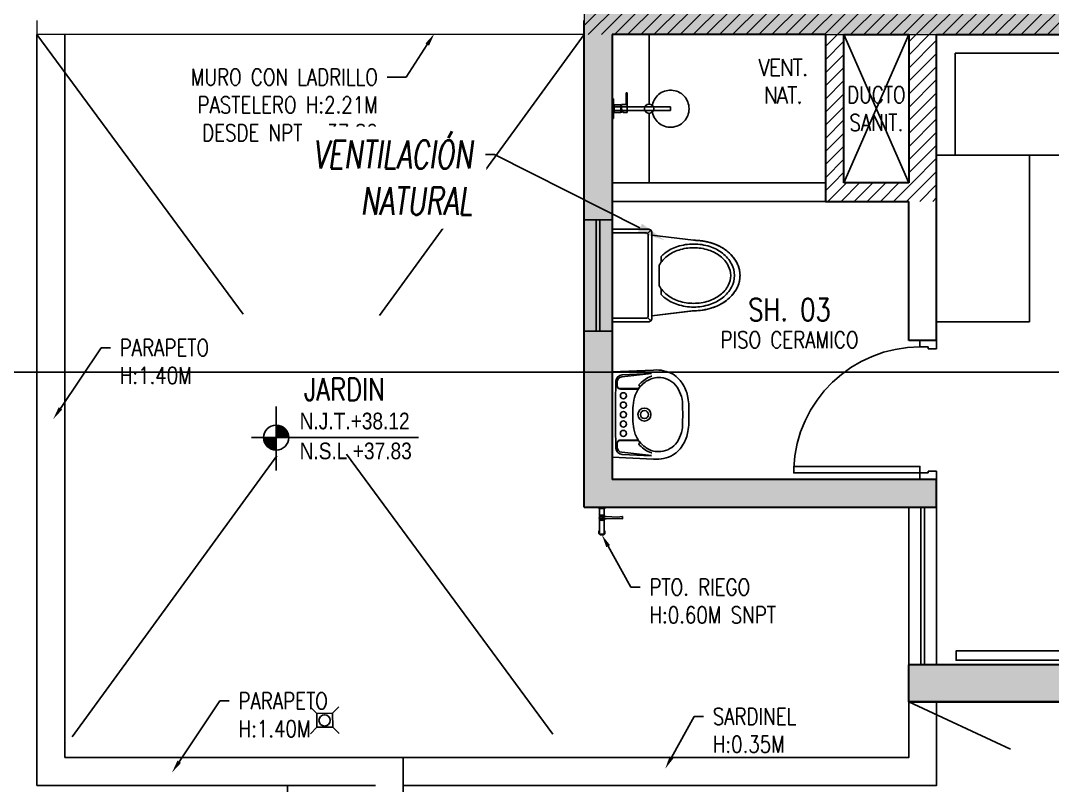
# Model space of a CAD drawing. Header units: millimetres. Extents: x 98 to 155, y -181 to 127.
# Drawn here: x 101.55 to 107.12, y -125.72 to -121.6 of the extents above; entities that cross this region are included whole.
import ezdxf
from ezdxf import colors
from ezdxf.entities.mleader import LeaderData, LeaderLine
from ezdxf.enums import TextEntityAlignment as Align
from ezdxf.math import Vec2, Vec3

# ---------------------------------------------------------------- set-up
doc = ezdxf.new("R2010")
doc.units = ezdxf.units.MM
doc.header["$LTSCALE"] = 15
for name, pattern in [('CENTER', [2, 1.25, -0.25, 0.25, -0.25]), ('HIDDEN2', [0.1875, 0.125, -0.0625]), ('X-REF_DP_Arquitectura$0$HIDDEN', [0.375, 0.25, -0.125])]:
    doc.linetypes.add(name, pattern=pattern)
doc.layers.get('0').update_dxf_attribs({"color": 250})
for name, color, linetype in [('A-CORTE', 250, 'CENTER'), ('A-EST VIGAS', 250, 'HIDDEN2'), ('A-LINEAS', 250, 'Continuous'), ('A-MOBILIARIO', 250, 'Continuous'), ('A-MURO BAJO', 250, 'Continuous'), ('A-NIVELES-NPT', 252, 'Continuous'), ('A-NUMERACIONDEP', 251, 'Continuous'), ('A-PROYECCIONES INT.', 250, 'HIDDEN2'), ('A-SANITARIOS', 250, 'Continuous'), ('A-TEXTO-ACABADO PISO', 250, 'Continuous'), ('A-VIDRIOS', 250, 'Continuous'), ('A_30_DispositivosSanit', 250, 'Continuous'), ('A_30_Sanitarios', 250, 'Continuous'), ('A_50_TextoAmbiente', 252, 'Continuous'), ('A_50_TextoIndicaciones', 250, 'Continuous'), ('A_50_Vigas', 250, 'X-REF_DP_Arquitectura$0$HIDDEN'), ('A_60_HatchEstructuras', 250, 'Continuous'), ('L6 Linea fina', 141, 'Continuous'), ('MURO CF 60', 250, 'Continuous')]:
    doc.layers.add(name, color=color, linetype=linetype)
for name, color, linetype, lineweight in [('A-MURO ALTO', 250, 'Continuous', 20), ('A-MUROS', 252, 'Continuous', 30), ('A_20_Estructuras', 250, 'Continuous', 18)]:
    doc.layers.add(name, color=color, linetype=linetype, lineweight=lineweight)
doc.styles.add('JNV ING', font='romans.shx', dxfattribs={"width": 0.7, "oblique": 8, "height": 0.15})
doc.styles.add('R80', font='ARIALN.TTF', dxfattribs={"height": 2.03})
doc.styles.add('ROMANS', font='romans.shx', dxfattribs={"width": 0.8})
doc.styles.add('TXT_COTAS', font='romans.shx', dxfattribs={"width": 0.8})
pattern_1 = [(45, (128.67208, -47.197194), (-0.03535534, 0.03535534), [])]

# ---------------------------------------------------------------- blocks, each defined once
blk = doc.blocks.new('EF-AZ')
at = {"layer": 'A_60_HatchEstructuras'}
h = blk.add_hatch(color=256, dxfattribs=at)
h.dxf.hatch_style = 1
h.paths.add_polyline_path([(3.35, 1.05), (1.75, 1.05), (1.75, 0.85), (3.35, 0.85)])
h.paths.add_polyline_path([(7.35, -2.55), (0.15, -2.55), (0.15, -0.15), (1.9, -0.15), (1.9, 0), (0, 0), (0, -5.25), (1.9, -5.25), (1.9, -5.1), (0.15, -5.1), (0.15, -2.7), (7.35, -2.7)])
h.paths.add_polyline_path([(3.35, -6.1), (1.75, -6.1), (1.75, -6.3), (3.35, -6.3)])
h.paths.add_polyline_path([(7.55, 1.0001), (7.4, 1.0001), (7.4, -1), (5.75, -1), (5.75, -1.6491), (5.9001, -1.6491), (5.9001, -1.15), (7.4, -1.15), (7.4, -4.1), (5.9001, -4.1), (5.9001, -3.6009), (5.75, -3.6009), (5.75, -4.25), (7.4, -4.25), (7.4, -6.2501), (7.55, -6.2501)])
h.paths.add_polyline_path([(16.35, -1.15), (13.85, -1.15), (13.85, 1.0001), (13.65, 1.0001), (13.65, -1.8), (13.85, -1.8), (13.85, -1.3), (16.25, -1.3), (16.25, -2.55), (7.6, -2.55), (7.6, -2.7), (16.25, -2.7), (16.25, -3.95), (13.85, -3.95), (13.85, -3.45), (13.65, -3.45), (13.65, -6.2501), (13.85, -6.2501), (13.85, -4.1), (16.35, -4.1)])
at = {"layer": 'A_20_Estructuras'}
for points in [[(7.35, -2.55), (0.15, -2.55), (0.15, -0.15), (1.9, -0.15), (1.9, 0), (0, 0), (0, -5.25), (1.9, -5.25), (1.9, -5.1), (0.15, -5.1), (0.15, -2.7), (7.35, -2.7)], [(3.35, -6.1), (1.75, -6.1), (1.75, -6.3), (3.35, -6.3)]]:
    blk.add_lwpolyline(points, close=True, dxfattribs=at)
at = {"layer": 'A_50_Vigas', "elevation": 0}
blk.add_lwpolyline([(1.75, -2.7), (1.75, -3.5), (1.4, -3.5), (1.4, -2.7)], dxfattribs=at)
at = {"layer": 'A_50_Vigas'}
blk.add_lwpolyline([(1.75, -6.1), (1.75, -5.25)], dxfattribs=at)
blk = doc.blocks.new('_Dot')
at = {"color": 0, "linetype": 'ByBlock', "lineweight": -2}
blk.add_line((-0.5, 0), (-1, 0), dxfattribs=at)
at = {"color": 0, "linetype": 'ByBlock', "const_width": 0.5}
blk.add_lwpolyline([(-0.25, 0, 1), (0.25, 0, 1)], format="xyb", close=True, dxfattribs=at)
blk = doc.blocks.new('Grifo_Jardin_Planta')
for points in [[(-0.016, 0.1319), (-0.016, 0.1386, -0.414214), (-0.006, 0.1486), (0.006, 0.1486, -0.414214), (0.016, 0.1386), (0.016, 0.1352)], [(-0.016, 0.1352), (-0.016, 0.1319, 0.221072), (-0.0125, 0.1242, 0.221072)], [(-0.0125, 0.1242), (-0.0125, 0.1386, -0.414214), (-0.006, 0.145), (0.006, 0.145, -0.414214), (0.0125, 0.1386), (0.0125, 0.1242)], [(0.0125, 0.1239, 0.197148), (0.016, 0.1319), (0.016, 0.1352)], [(0.013, 0.0504), (0.0144, 0.0504, -0.041781), (0.0146, 0.0504), (0.0237, 0.0504), (0.0837, 0.0528), (0.1102, 0.0504, 0.414214), (0.1121, 0.0524), (0.1121, 0.0602, 0.414214), (0.1102, 0.0621), (0.0837, 0.0598), (0.0237, 0.0621), (0.0146, 0.0621, -0.056016), (0.0143, 0.0622), (0.0129, 0.0622)]]:
    blk.add_lwpolyline(points, format="xyb")
for points in [[(-0.0125, 0.1242), (-0.0125, 0.063)], [(0.0125, 0.063), (0.0125, 0.1239)], [(-0.0125, 0.0493), (-0.0125, 0.0067)], [(0.0125, 0.0067), (0.0125, 0.0493)]]:
    blk.add_lwpolyline(points)
blk.add_lwpolyline([(-0.016, 0.0067), (0.016, 0.0067), (0.016, 0), (-0.016, 0)], close=True)
for radius in [0.0143, 0.00672, 0.00563]:
    blk.add_circle((0, 0.0562), radius)
blk = doc.blocks.new('TEXTO DUCTOS PT')
at = {"layer": 'A_50_TextoIndicaciones', "insert": (3.175, -7.4), "char_height": 0.09, "width": 0.4157, "attachment_point": 5, "style": 'ROMANS'}
blk.add_mtext('\\pxsm1,t16;DUCTO SANIT.', dxfattribs=at)
blk = doc.blocks.new('SIM NIVEL PLANTA')
at = {"linetype": 'Continuous'}
h = blk.add_hatch(dxfattribs=at)
h.set_pattern_fill('_USER', color=256, scale=0.089997, angle=45, style=0, pattern_type=0)
h.set_pattern_definition([(45, (31854.49523, 23864.84028), (-0.06363728001, 0.06363728001), [])])
h.paths.add_polyline_path([(-17.33, 0), (-15.98, 0, 0.409209), (-17.33, 1.33)])
h.paths.add_polyline_path([(-18.68, 0, 0.004279), (-18.68, -0.02, 0.414214), (-17.33, -1.37), (-17.33, 0)])
for p, q in [((-17.33, -3.58), (-17.33, 3.34)), ((-2, 0), (-20, 0))]:
    blk.add_line(p, q)
blk.add_circle((-17.33, -0.02), 1.35, dxfattribs=at)
at = {"style": 'R80'}
blk.add_attdef('N.P.T.+0.00', text='', height=1.8, dxfattribs=at).set_placement((-8.87, 1.77), align=Align.MIDDLE_CENTER)
blk = doc.blocks.new('Cortes-Elev.')
at = {"layer": 'A-CORTE', "linetype": 'CENTER', "ltscale": 0.5}
blk.add_lwpolyline([(-1.966, 27.2284), (51.8601, 27.2284)], dxfattribs=at)
blk = doc.blocks.new('0-sumidero')
for p, q in [((-0.0421, 0.0382), (-0.0763, 0.0724)), ((0.0435, 0.0382), (0.0777, 0.0724)), ((0.0435, 0.0382), (-0.0421, 0.0382)), ((-0.0421, 0.0382), (-0.0421, -0.0369)), ((0.0435, -0.0369), (0.0435, 0.0382)), ((-0.0421, -0.0369), (-0.0763, -0.0711)), ((-0.0421, -0.0369), (0.0435, -0.0369)), ((0.0435, -0.0369), (0.0777, -0.0711))]:
    blk.add_line(p, q)
blk.add_circle((0, 0), 0.0303)
blk = doc.blocks.new('sum')
at = {"layer": 'A_30_DispositivosSanit', "rotation": 45.00000007321594}
blk.add_blockref('0-sumidero', (0, 0), dxfattribs=at)
blk = doc.blocks.new('SOFA SEC')
for p, q in [((0, 0.65), (0.1, 0.65)), ((0.1, 0.65), (0.1, 0.1)), ((0.5, 0.65), (0.1, 0.65)), ((0.75, 0.65), (0.75, 0.1)), ((1.4, 0.65), (1.4, 0.1)), ((0.1, 0.1), (2.05, 0.1))]:
    blk.add_line(p, q)
blk.add_lwpolyline([(0.5, 1.55), (0.5, 0.65), (2.05, 0.65), (2.05, 0), (0, 0), (0, 1.55)], close=True)
blk = doc.blocks.new('ducha marsano')
at = {"linetype": 'HIDDEN2', "ltscale": 0.5, "extrusion": (-4.9425e-10, -7.91123e-10, -1)}
for p, q in [((-0.01, 0), (0.01, 0)), ((0.01, 0), (0.01, -0.3155)), ((-0.01, -0.3155), (-0.01, 0)), ((0.0225, -0.0515), (-0.0001, -0.0515)), ((0.0225, -0.0515), (0.0225, -0.0627)), ((-0.0205, -0.08), (-0.0205, -0.0601)), ((0.021, -0.0815), (-0.019, -0.0815)), ((-0.0155, -0.058), (-0.0157, -0.058)), ((0.025, -0.0815), (0.021, -0.0815)), ((0.0225, -0.0682), (0.0225, -0.077)), ((0.0225, -0.077), (0.025, -0.077)), ((0.025, -0.077), (0.0771, -0.077)), ((0.0771, -0.0815), (0.025, -0.0815)), ((0.0771, -0.077), (0.0816, -0.077)), ((0.0816, -0.0815), (0.0771, -0.0815)), ((0.0816, -0.077), (0.082, -0.077)), ((0.082, -0.0815), (0.0816, -0.0815)), ((0.082, -0.077), (0.084, -0.077)), ((0.084, -0.0815), (0.082, -0.0815)), ((0.0855, -0.0785), (0.0855, -0.08)), ((0.01, -0.3155), (-0.01, -0.3155))]:
    blk.add_line(p, q, dxfattribs=at)
for centre, radius, start, end in [((-0.0004, -0.0462), 0.02, 323.9581, 354.9298), ((0.0004, -0.0462), 0.02, 185.0702, 195.2705), ((0.019, -0.08), 0.0015, 270, 360), ((-0.084, -0.0785), 0.0015, 90, 180), ((-0.084, -0.08), 0.0015, 180, 270), ((0, -0.3155), 0.1, 95.7392, 84.2608)]:
    blk.add_arc(centre, radius, start, end, dxfattribs=at)
at = {"linetype": 'HIDDEN2', "ltscale": 0.5, "extrusion": (-4.94252e-10, -7.91124e-10, -1)}
blk.add_ellipse((0, -0.0515), major_axis=(-0.0225, -0.0095), ratio=0.001448, start_param=0.425436, end_param=1.567366, dxfattribs=at)
at = {"linetype": 'HIDDEN2', "ltscale": 0.5}
for points, degree in [([(-0.0305, 0), (0, 0), (0.0305, 0)], 2), ([(0.0305, 0), (0.0415, 0), (0.0525, 0)], 2), ([(0.0525, 0), (0.0525, -0.0038), (0.0525, -0.0075)], 2), ([(-0.0525, 0), (-0.0525, -0.0038), (-0.0525, -0.0075)], 2), ([(-0.0525, 0), (-0.0415, 0), (-0.0305, 0)], 2), ([(-0.0525, -0.0075), (-0.0525, -0.0075), (-0.0525, -0.0075)], 2), ([(0.0305, -0.008), (0, -0.008), (-0.0305, -0.008)], 2), ([(-0.0215, -0.008), (-0.0215, -0.0093), (-0.0215, -0.0105)], 2), ([(-0.021, -0.011), (-0.007, -0.011), (0.007, -0.011), (0.021, -0.011)], 3), ([(-0.02, -0.011), (-0.02, -0.0294), (-0.02, -0.0477)], 2), ([(-0.0197, -0.048), (0, -0.048), (0.0197, -0.048)], 2), ([(0.02, -0.011), (0.02, -0.0294), (0.02, -0.0477)], 2), ([(0.0215, -0.008), (0.0215, -0.0093), (0.0215, -0.0105)], 2)]:
    blk.add_open_spline(points, degree=degree, dxfattribs=at)
for points, weights in [([(-0.0525, -0.0075), (-0.0525, -0.0075), (-0.0525, -0.0075)], [1, 0.990847086912, 0.982266230892]), ([(-0.052, -0.008), (-0.0525, -0.008), (-0.0525, -0.0075)], [1, 0.707106781193, 1]), ([(-0.0215, -0.0105), (-0.0215, -0.011), (-0.021, -0.011)], [1, 0.70710678154, 1]), ([(-0.02, -0.0477), (-0.02, -0.048), (-0.0197, -0.048)], [1, 0.707106780138, 1]), ([(0.02, -0.0477), (0.02, -0.048), (0.0197, -0.048)], [1, 0.707106779703, 1]), ([(0.0211, -0.011), (0.0211, -0.011), (0.021, -0.011)], [1, 0.992411795776, 1]), ([(0.052, -0.008), (0.0521, -0.008), (0.0521, -0.008)], [1, 0.992411795771, 1])]:
    blk.add_rational_spline(points, weights, degree=2, dxfattribs=at)
for points, knots in [([(-0.0305, -0.008), (-0.0332, -0.008), (-0.0374, -0.008), (-0.0424, -0.008), (-0.0458, -0.008), (-0.0486, -0.008), (-0.0512, -0.008), (-0.052, -0.008), (-0.052, -0.008)], [0, 0, 0, 0, 8.104572, 12.495263, 16.885954, 21.276645, 25.667336, 33.771908, 33.771908, 33.771908, 33.771908]), ([(0.052, -0.008), (0.052, -0.008), (0.0512, -0.008), (0.0486, -0.008), (0.0458, -0.008), (0.0424, -0.008), (0.0374, -0.008), (0.0332, -0.008), (0.0305, -0.008)], [0, 0, 0, 0, 8.104572, 12.495263, 16.885954, 21.276645, 25.667336, 33.771908, 33.771908, 33.771908, 33.771908]), ([(0.0225, -0.0682), (0.0225, -0.0682), (0.0225, -0.0682), (0.0225, -0.0679), (0.0224, -0.0677), (0.0224, -0.0672), (0.0224, -0.0669), (0.0223, -0.0662), (0.0223, -0.0658), (0.0223, -0.0652), (0.0223, -0.0648), (0.0224, -0.0641), (0.0224, -0.0638), (0.0224, -0.0633), (0.0225, -0.0631), (0.0225, -0.0628), (0.0225, -0.0627), (0.0225, -0.0627)], [0.4148436, 0.4148436, 0.4148436, 0.4148436, 0.5185541, 0.5185541, 0.6222645, 0.6222645, 0.7259759, 0.7259759, 0.8296873, 0.8296873, 0.9333987, 0.9333987, 1.03711, 1.03711, 1.1408205, 1.1408205, 1.2445309, 1.2445309, 1.2445309, 1.2445309])]:
    blk.add_open_spline(points, degree=3, knots=knots, dxfattribs=at)
for points, weights, degree, knots in [([(0.0211, -0.011), (0.0211, -0.011), (0.0211, -0.011), (0.0211, -0.011), (0.0214, -0.0109), (0.0215, -0.0107), (0.0215, -0.0105)], [0.918641037743, 0.918640949346, 0.918640860949, 0.918640772552, 0.789223156395, 0.789223156395, 0.918640772552], 3, [0.1238988, 0.1238988, 0.1238988, 0.1238988, 0.1238993, 0.1238993, 0.1238993, 0.78603, 0.78603, 0.78603, 0.78603]), ([(0.0521, -0.008), (0.0521, -0.008), (0.0521, -0.008), (0.0525, -0.0079), (0.0525, -0.0075)], [0.918641037749, 0.918640905153, 0.918640772558, 0.724517853988, 0.918640772558], 2, [0.1238988, 0.1238988, 0.1238988, 0.1238993, 0.1238993, 0.7860311, 0.7860311, 0.7860311])]:
    blk.add_rational_spline(points, weights, degree=degree, knots=knots, dxfattribs=at)
blk = doc.blocks.new('SIFON JET_PLANTA')
at = {"extrusion": (-2.64698e-23, 6.61744e-24, -1)}
for p, q in [((-0.215, 0.2278, 0), (-0.2149, 0.2323, 0)), ((-0.215, 0.2234, 0), (-0.215, 0.2278, 0)), ((-0.215, 0.2181, 0), (-0.215, 0.2234, 0)), ((-0.2149, 0.2323, 0), (-0.2142, 0.2356, 0)), ((-0.2142, 0.2356, 0), (-0.2129, 0.239, 0)), ((-0.2129, 0.239, 0), (-0.211, 0.2419, 0)), ((-0.211, 0.2419, 0), (-0.2091, 0.2441, 0)), ((-0.2091, 0.2441, 0), (-0.2077, 0.2455, 0)), ((-0.2077, 0.2455, 0), (-0.2055, 0.247, 0)), ((-0.2055, 0.247, 0), (-0.2007, 0.2492, 0)), ((-0.2007, 0.2492, 0), (-0.195, 0.25, 0)), ((-0.195, 0.25, 0), (-0.195, 0.25, 0)), ((-0.195, 0.25, 0), (-0.1605, 0.25, 0)), ((-0.1605, 0.25, 0), (-0.0975, 0.25, 0)), ((-0.0975, 0.25, 0), (-0.0323, 0.25, 0)), ((-0.0323, 0.25, 0), (0, 0.25, 0)), ((0, 0.25, 0), (0, -0.25, 0)), ((-0.5693, 0.1629, 0), (-0.5517, 0.1703, 0)), ((-0.5517, 0.1703, 0), (-0.5465, 0.1722, 0)), ((-0.5465, 0.1722, 0), (-0.5385, 0.1749, 0)), ((-0.5385, 0.1749, 0), (-0.5346, 0.176, 0)), ((-0.5346, 0.176, 0), (-0.5265, 0.1784, 0)), ((-0.5265, 0.1784, 0), (-0.5216, 0.1797, 0)), ((-0.5216, 0.1797, 0), (-0.5148, 0.1813, 0)), ((-0.5148, 0.1813, 0), (-0.5079, 0.1829, 0)), ((-0.5079, 0.1829, 0), (-0.5016, 0.1842, 0)), ((-0.5016, 0.1842, 0), (-0.4865, 0.1867, 0)), ((-0.4865, 0.1867, 0), (-0.4763, 0.188, 0)), ((-0.4763, 0.188, 0), (-0.4726, 0.1884, 0)), ((-0.4726, 0.1884, 0), (-0.4636, 0.1892, 0)), ((-0.4636, 0.1892, 0), (-0.4549, 0.1897, 0)), ((-0.4549, 0.1897, 0), (-0.449, 0.1899, 0)), ((-0.449, 0.1899, 0), (-0.44, 0.19, 0)), ((-0.44, 0.19, 0), (-0.4322, 0.191, 0)), ((-0.4322, 0.191, 0), (-0.215, 0.2181, 0)), ((-0.6453, 0.108, 0), (-0.6386, 0.1152, 0)), ((-0.6386, 0.1152, 0), (-0.6326, 0.121, 0)), ((-0.6326, 0.121, 0), (-0.6299, 0.1235, 0)), ((-0.6299, 0.1235, 0), (-0.6251, 0.1276, 0)), ((-0.6251, 0.1276, 0), (-0.6206, 0.1314, 0)), ((-0.6206, 0.1314, 0), (-0.6168, 0.1344, 0)), ((-0.6168, 0.1344, 0), (-0.6106, 0.1389, 0)), ((-0.6106, 0.1389, 0), (-0.6061, 0.142, 0)), ((-0.6061, 0.142, 0), (-0.6, 0.1461, 0)), ((-0.6, 0.1461, 0), (-0.5963, 0.1484, 0)), ((-0.5963, 0.1484, 0), (-0.5908, 0.1517, 0)), ((-0.5908, 0.1517, 0), (-0.5862, 0.1543, 0)), ((-0.5862, 0.1543, 0), (-0.5794, 0.158, 0)), ((-0.5794, 0.158, 0), (-0.5693, 0.1629, 0)), ((-0.6793, 0.0547, 0), (-0.6779, 0.0582, 0)), ((-0.6779, 0.0582, 0), (-0.6745, 0.0655, 0)), ((-0.6745, 0.0655, 0), (-0.6722, 0.0699, 0)), ((-0.6745, 0.0655, 0), (-0.6745, 0.0655, 0)), ((-0.6722, 0.0699, 0), (-0.6705, 0.0728, 0)), ((-0.6705, 0.0728, 0), (-0.669, 0.0755, 0)), ((-0.669, 0.0755, 0), (-0.6672, 0.0785, 0)), ((-0.6672, 0.0785, 0), (-0.665, 0.082, 0)), ((-0.665, 0.082, 0), (-0.6634, 0.0845, 0)), ((-0.6634, 0.0845, 0), (-0.6611, 0.088, 0)), ((-0.6611, 0.088, 0), (-0.657, 0.0936, 0)), ((-0.657, 0.0936, 0), (-0.6534, 0.0984, 0)), ((-0.657, 0.0936, 0), (-0.657, 0.0936, 0)), ((-0.6534, 0.0984, 0), (-0.6503, 0.1023, 0)), ((-0.6534, 0.0984, 0), (-0.6534, 0.0984, 0)), ((-0.6503, 0.1023, 0), (-0.6453, 0.108, 0)), ((-0.69, 0, 0), (-0.6899, 0.0044, 0)), ((-0.6899, 0.0044, 0), (-0.6897, 0.0096, 0)), ((-0.6897, 0.0096, 0), (-0.6893, 0.014, 0)), ((-0.6893, 0.014, 0), (-0.6887, 0.0194, 0)), ((-0.6887, 0.0194, 0), (-0.6881, 0.0236, 0)), ((-0.6881, 0.0236, 0), (-0.6872, 0.0284, 0)), ((-0.6881, 0.0236, 0), (-0.6881, 0.0236, 0)), ((-0.6872, 0.0284, 0), (-0.6867, 0.031, 0)), ((-0.6867, 0.031, 0), (-0.6855, 0.0361, 0)), ((-0.6855, 0.0361, 0), (-0.6838, 0.0421, 0)), ((-0.6855, 0.0361, 0), (-0.6855, 0.0361, 0)), ((-0.6838, 0.0421, 0), (-0.6819, 0.048, 0)), ((-0.6838, 0.0421, 0), (-0.6838, 0.0421, 0)), ((-0.6819, 0.048, 0), (-0.6804, 0.0521, 0)), ((-0.6804, 0.0521, 0), (-0.6793, 0.0547, 0)), ((-0.6899, -0.0065, 0), (-0.69, 0, 0)), ((-0.6896, -0.0111, 0), (-0.6899, -0.0065, 0)), ((-0.6891, -0.0164, 0), (-0.6896, -0.0111, 0)), ((-0.6881, -0.0232, 0), (-0.6891, -0.0164, 0)), ((-0.6876, -0.0264, 0), (-0.6881, -0.0232, 0)), ((-0.687, -0.0296, 0), (-0.6876, -0.0264, 0)), ((-0.6864, -0.0321, 0), (-0.687, -0.0296, 0)), ((-0.6855, -0.0361, 0), (-0.6864, -0.0321, 0)), ((-0.6838, -0.0419, 0), (-0.6855, -0.0361, 0)), ((-0.6827, -0.0457, 0), (-0.6838, -0.0419, 0)), ((-0.6814, -0.0492, 0), (-0.6827, -0.0457, 0)), ((-0.6803, -0.0522, 0), (-0.6814, -0.0492, 0)), ((-0.6792, -0.0551, 0), (-0.6803, -0.0522, 0)), ((-0.6779, -0.0581, 0), (-0.6792, -0.0551, 0)), ((-0.677, -0.0602, 0), (-0.6779, -0.0581, 0)), ((-0.6751, -0.0642, 0), (-0.677, -0.0602, 0)), ((-0.6722, -0.0699, 0), (-0.6751, -0.0642, 0)), ((-0.6706, -0.0727, 0), (-0.6722, -0.0699, 0)), ((-0.6679, -0.0774, 0), (-0.6706, -0.0727, 0)), ((-0.6646, -0.0826, 0), (-0.6679, -0.0774, 0)), ((-0.6623, -0.0862, 0), (-0.6646, -0.0826, 0)), ((-0.6599, -0.0897, 0), (-0.6623, -0.0862, 0)), ((-0.6554, -0.0958, 0), (-0.6599, -0.0897, 0)), ((-0.6494, -0.1032, 0), (-0.6554, -0.0958, 0)), ((-0.6458, -0.1074, 0), (-0.6494, -0.1032, 0)), ((-0.64, -0.1137, 0), (-0.6458, -0.1074, 0)), ((-0.6379, -0.1158, 0), (-0.64, -0.1137, 0)), ((-0.6347, -0.119, 0), (-0.6379, -0.1158, 0)), ((-0.6335, -0.1201, 0), (-0.6347, -0.119, 0)), ((-0.6347, -0.119, 0), (-0.6347, -0.119, 0)), ((-0.6318, -0.1217, 0), (-0.6335, -0.1201, 0)), ((-0.6305, -0.123, 0), (-0.6318, -0.1217, 0)), ((-0.6318, -0.1217, 0), (-0.6318, -0.1217, 0)), ((-0.6288, -0.1244, 0), (-0.6305, -0.123, 0)), ((-0.6276, -0.1255, 0), (-0.6288, -0.1244, 0)), ((-0.6262, -0.1268, 0), (-0.6276, -0.1255, 0)), ((-0.6245, -0.1281, 0), (-0.6262, -0.1268, 0)), ((-0.6235, -0.1291, 0), (-0.6245, -0.1281, 0)), ((-0.6245, -0.1281, 0), (-0.6245, -0.1281, 0)), ((-0.6223, -0.13, 0), (-0.6235, -0.1291, 0)), ((-0.6215, -0.1307, 0), (-0.6223, -0.13, 0)), ((-0.6204, -0.1315, 0), (-0.6215, -0.1307, 0)), ((-0.6193, -0.1324, 0), (-0.6204, -0.1315, 0)), ((-0.6179, -0.1335, 0), (-0.6193, -0.1324, 0)), ((-0.6168, -0.1344, 0), (-0.6179, -0.1335, 0)), ((-0.6153, -0.1355, 0), (-0.6168, -0.1344, 0)), ((-0.6142, -0.1363, 0), (-0.6153, -0.1355, 0)), ((-0.612, -0.1379, 0), (-0.6142, -0.1363, 0)), ((-0.6086, -0.1403, 0), (-0.612, -0.1379, 0)), ((-0.607, -0.1415, 0), (-0.6086, -0.1403, 0)), ((-0.6058, -0.1422, 0), (-0.607, -0.1415, 0)), ((-0.6039, -0.1435, 0), (-0.6058, -0.1422, 0)), ((-0.602, -0.1448, 0), (-0.6039, -0.1435, 0)), ((-0.6004, -0.1458, 0), (-0.602, -0.1448, 0)), ((-0.5987, -0.1469, 0), (-0.6004, -0.1458, 0)), ((-0.5964, -0.1483, 0), (-0.5987, -0.1469, 0)), ((-0.595, -0.1492, 0), (-0.5964, -0.1483, 0)), ((-0.5936, -0.15, 0), (-0.595, -0.1492, 0)), ((-0.5918, -0.1511, 0), (-0.5936, -0.15, 0)), ((-0.5896, -0.1524, 0), (-0.5918, -0.1511, 0)), ((-0.5871, -0.1538, 0), (-0.5896, -0.1524, 0)), ((-0.5833, -0.1559, 0), (-0.5871, -0.1538, 0)), ((-0.5781, -0.1587, 0), (-0.5833, -0.1559, 0)), ((-0.5759, -0.1598, 0), (-0.5781, -0.1587, 0)), ((-0.5738, -0.1608, 0), (-0.5759, -0.1598, 0)), ((-0.5702, -0.1625, 0), (-0.5738, -0.1608, 0)), ((-0.5675, -0.1637, 0), (-0.5702, -0.1625, 0)), ((-0.5659, -0.1645, 0), (-0.5675, -0.1637, 0)), ((-0.5644, -0.1652, 0), (-0.5659, -0.1645, 0)), ((-0.5614, -0.1664, 0), (-0.5644, -0.1652, 0)), ((-0.5598, -0.1671, 0), (-0.5614, -0.1664, 0)), ((-0.5568, -0.1683, 0), (-0.5598, -0.1671, 0)), ((-0.5543, -0.1693, 0), (-0.5568, -0.1683, 0)), ((-0.551, -0.1706, 0), (-0.5543, -0.1693, 0)), ((-0.5491, -0.1713, 0), (-0.551, -0.1706, 0)), ((-0.5465, -0.1722, 0), (-0.5491, -0.1713, 0)), ((-0.5449, -0.1728, 0), (-0.5465, -0.1722, 0)), ((-0.5428, -0.1735, 0), (-0.5449, -0.1728, 0)), ((-0.5412, -0.174, 0), (-0.5428, -0.1735, 0)), ((-0.5385, -0.1749, 0), (-0.5412, -0.174, 0)), ((-0.5352, -0.1759, 0), (-0.5385, -0.1749, 0)), ((-0.5385, -0.1749, 0), (-0.5385, -0.1749, 0)), ((-0.5321, -0.1768, 0), (-0.5352, -0.1759, 0)), ((-0.5296, -0.1775, 0), (-0.5321, -0.1768, 0)), ((-0.5267, -0.1783, 0), (-0.5296, -0.1775, 0)), ((-0.5238, -0.1791, 0), (-0.5267, -0.1783, 0)), ((-0.5267, -0.1783, 0), (-0.5267, -0.1783, 0)), ((-0.5217, -0.1796, 0), (-0.5238, -0.1791, 0)), ((-0.5177, -0.1807, 0), (-0.5217, -0.1796, 0)), ((-0.5151, -0.1813, 0), (-0.5177, -0.1807, 0)), ((-0.5118, -0.1821, 0), (-0.5151, -0.1813, 0)), ((-0.5094, -0.1826, 0), (-0.5118, -0.1821, 0)), ((-0.5066, -0.1832, 0), (-0.5094, -0.1826, 0)), ((-0.5022, -0.184, 0), (-0.5066, -0.1832, 0)), ((-0.4974, -0.1849, 0), (-0.5022, -0.184, 0)), ((-0.495, -0.1854, 0), (-0.4974, -0.1849, 0)), ((-0.4974, -0.1849, 0), (-0.4974, -0.1849, 0)), ((-0.4936, -0.1856, 0), (-0.495, -0.1854, 0)), ((-0.4916, -0.1859, 0), (-0.4936, -0.1856, 0)), ((-0.4884, -0.1864, 0), (-0.4916, -0.1859, 0)), ((-0.4862, -0.1867, 0), (-0.4884, -0.1864, 0)), ((-0.4824, -0.1872, 0), (-0.4862, -0.1867, 0)), ((-0.4812, -0.1874, 0), (-0.4824, -0.1872, 0)), ((-0.4785, -0.1877, 0), (-0.4812, -0.1874, 0)), ((-0.4761, -0.188, 0), (-0.4785, -0.1877, 0)), ((-0.4735, -0.1883, 0), (-0.4761, -0.188, 0)), ((-0.4695, -0.1887, 0), (-0.4735, -0.1883, 0)), ((-0.4651, -0.189, 0), (-0.4695, -0.1887, 0)), ((-0.4639, -0.1891, 0), (-0.4651, -0.189, 0)), ((-0.4651, -0.189, 0), (-0.4651, -0.189, 0)), ((-0.4619, -0.1893, 0), (-0.4639, -0.1891, 0)), ((-0.4592, -0.1894, 0), (-0.4619, -0.1893, 0)), ((-0.4568, -0.1896, 0), (-0.4592, -0.1894, 0)), ((-0.455, -0.1897, 0), (-0.4568, -0.1896, 0)), ((-0.4518, -0.1898, 0), (-0.455, -0.1897, 0)), ((-0.449, -0.1899, 0), (-0.4518, -0.1898, 0)), ((-0.4467, -0.1899, 0), (-0.449, -0.1899, 0)), ((-0.4428, -0.19, 0), (-0.4467, -0.1899, 0)), ((-0.44, -0.19, 0), (-0.4428, -0.19, 0)), ((-0.215, -0.2181, 0), (-0.44, -0.19, 0)), ((-0.215, -0.227, 0), (-0.215, -0.2181, 0)), ((-0.215, -0.23, 0), (-0.215, -0.227, 0)), ((-0.2147, -0.2335, 0), (-0.215, -0.23, 0)), ((-0.2138, -0.2369, 0), (-0.2147, -0.2335, 0)), ((-0.2126, -0.2395, 0), (-0.2138, -0.2369, 0)), ((-0.2138, -0.2369, 0), (-0.2138, -0.2369, 0)), ((-0.2108, -0.2423, 0), (-0.2126, -0.2395, 0)), ((-0.2126, -0.2395, 0), (-0.2126, -0.2395, 0)), ((-0.2091, -0.2441, 0), (-0.2108, -0.2423, 0)), ((-0.2108, -0.2423, 0), (-0.2108, -0.2423, 0)), ((-0.2108, -0.2423, 0), (-0.2108, -0.2423, 0)), ((-0.209, -0.244, 0), (-0.2091, -0.2441, 0)), ((-0.2067, -0.2462, 0), (-0.209, -0.244, 0)), ((-0.209, -0.244, 0), (-0.209, -0.244, 0)), ((-0.2029, -0.2484, 0), (-0.2067, -0.2462, 0)), ((-0.2067, -0.2462, 0), (-0.2067, -0.2462, 0)), ((-0.1995, -0.2495, 0), (-0.2029, -0.2484, 0)), ((-0.2029, -0.2484, 0), (-0.2029, -0.2484, 0)), ((-0.195, -0.25, 0), (-0.1995, -0.2495, 0)), ((0, -0.25, 0), (-0.195, -0.25, 0))]:
    blk.add_line(p, q, dxfattribs=at)
for p, q in [((-0.215, -0.23, 0), (-0.215, 0.23, 0)), ((-0.2091, 0.2441, 0), (-0.1921, 0.2271, 0)), ((-0.195, 0.25, 0), (0, 0.25, 0)), ((-0.185, 0.23, 0), (0, 0.23, 0)), ((0, 0.25, 0), (0, -0.25, 0)), ((-0.215, 0.2181, 0), (-0.44, 0.19, 0)), ((-0.195, -0.22, 0), (-0.195, 0.22, 0)), ((-0.265, 0.0718, 0), (-0.265, 0.1028, 0)), ((-0.255, -0.0562, 0), (-0.255, 0.0562, 0)), ((-0.265, -0.1028, 0), (-0.265, -0.0718, 0)), ((-0.215, -0.2181, 0), (-0.44, -0.19, 0)), ((-0.2091, -0.2441, 0), (-0.1921, -0.2271, 0)), ((0, -0.25, 0), (-0.195, -0.25, 0)), ((0, -0.23, 0), (-0.185, -0.23, 0))]:
    blk.add_line(p, q)
at = {"elevation": 0}
for points in [[(-0.265, 0.1028, 0.0362), (-0.2844, 0.1202, 0.08725), (-0.3535, 0.1565, 0.077598), (-0.44, 0.17, 0.077598), (-0.5265, 0.1565, 0.08725), (-0.5956, 0.1202, 0.105601), (-0.6443, 0.0627, 0.12364), (-0.66, 0, 0.12364), (-0.6443, -0.0627, 0.105601), (-0.5956, -0.1202, 0.08725), (-0.5265, -0.1565, 0.077598), (-0.44, -0.17, 0.077598)], [(-0.255, 0.0562, 0.100268), (-0.2967, 0.1044, 0.08725), (-0.3596, 0.1374, 0.077598), (-0.44, 0.15, 0.077598), (-0.5204, 0.1374, 0.08725), (-0.5833, 0.1044, 0.105601), (-0.6266, 0.0532, 0.12364), (-0.64, 0, 0.12364), (-0.6266, -0.0532, 0.105601), (-0.5833, -0.1044, 0.08725), (-0.5204, -0.1374, 0.077598), (-0.44, -0.15, 0.077598)], [(-0.44, -0.15, 0.077598), (-0.3596, -0.1374, 0.08725), (-0.2967, -0.1044, 0.100268), (-0.255, -0.0562, 0.12364)], [(-0.44, -0.17, 0.077598), (-0.3535, -0.1565, 0.08725), (-0.2844, -0.1202, 0.0362), (-0.265, -0.1028, 0.12364)]]:
    blk.add_lwpolyline(points, format="xyb", dxfattribs=at)
for centre, radius, start, end in [((-0.195, 0.23, 0), 0.02, 90, 180), ((-0.185, 0.22, 0), 0.01, 90, 180), ((-0.4613, -0.0702, 0), 0.257, 107.4741, 127.2348), ((-0.44, -0.1379, 0), 0.3279, 90, 107.4741), ((-0.4939, -0.0273, 0), 0.203, 127.2348, 151.4088), ((-0.544, 0, 0), 0.146, 151.4088, 180), ((-0.544, 0, 0), 0.146, 180, 208.5912), ((-0.4939, 0.0273, 0), 0.203, 208.5912, 232.7652), ((-0.4613, 0.0702, 0), 0.257, 232.7652, 252.5259), ((-0.44, 0.1379, 0), 0.3279, 252.5259, 270), ((-0.185, -0.22, 0), 0.01, 180, 270), ((-0.195, -0.23, 0), 0.02, 180, 270)]:
    blk.add_arc(centre, radius, start, end)
blk = doc.blocks.new('BOWL-ITALGRIF_VARADERO_01')
for p, q in [((-0.2032, -0.1971), (-0.2208, -0.038)), ((0.2032, -0.1971), (0.2208, -0.038)), ((-0.1404, -0.2077), (-0.1424, -0.1083)), ((0.1404, -0.2077), (0.1424, -0.1083)), ((-0.1375, -0.205), (-0.1375, -0.1117)), ((0.1375, -0.205), (0.1375, -0.1117)), ((-0.1753, -0.222), (-0.1544, -0.222)), ((0.1753, -0.222), (0.1544, -0.222))]:
    blk.add_line(p, q)
for points in [[(-0.0917, 0.1589, -0.02989), (-0.0456, 0.1646, -0.007822), (0.0456, 0.1646, -0.02989), (0.0918, 0.1589, -0.091737), (0.1601, 0.1343, -0.112496), (0.2175, 0.0792, -0.147885), (0.2402, -0.0257), (0.23, -0.25), (-0.23, -0.25), (-0.2402, -0.0257, -0.147885), (-0.2175, 0.0792, -0.112496), (-0.1601, 0.1343, -0.091737)], [(-0.0496, -0.1363, -0.062677), (-0.1048, -0.1249, -0.110639), (-0.1576, -0.091, -0.120976), (-0.195, -0.0344, -0.061198), (-0.2, 0, -0.21707), (-0.1593, 0.092, -0.174983), (-0.0545, 0.1298, -0.010618), (0, 0.131, -0.010618), (0.0545, 0.1298, -0.174983), (0.1593, 0.092, -0.21707), (0.2, 0, -0.061198), (0.195, -0.0344, -0.120976), (0.1576, -0.091, -0.110639), (0.1048, -0.1249, -0.062677), (0.0496, -0.1363, -0.017583), (0, -0.138, -0.017583)]]:
    blk.add_lwpolyline(points, format="xyb", close=True)
for points in [[(-0.2216, -0.0381), (-0.2145, -0.1954, 0.390823), (-0.1807, -0.2288, 0.017524), (0.1807, -0.2288, 0.390823), (0.2145, -0.1954), (0.2216, -0.0381)], [(-0.2072, -0.035, 0.005), (-0.2064, -0.038, 0.121292), (-0.166, -0.0996, 0.007977), (-0.1624, -0.1031)], [(0.2072, -0.035, -0.005), (0.2064, -0.038, -0.121292), (0.166, -0.0996, -0.007977), (0.1624, -0.1031)]]:
    blk.add_lwpolyline(points, format="xyb")
for centre, radius in [((0, -0.075), 0.035), ((0, -0.075), 0.0215), ((-0.1015, -0.1885), 0.0165), ((-0.051, -0.1885), 0.0165), ((0, -0.1885), 0.0165), ((0.051, -0.1885), 0.0165), ((0.1015, -0.1885), 0.0165)]:
    blk.add_circle(centre, radius)
for centre, radius, start, end in [((-0.1583, -0.0987), 0.006, 226.6431, 46.6431), ((-0.1404, -0.1083), 0.002, 54.3619, 181.1374), ((-0.1355, -0.1117), 0.002, 56.7109, 180), ((0.1355, -0.1117), 0.002, 0, 123.2891), ((0.1404, -0.1083), 0.002, 358.8626, 125.6381), ((0.1583, -0.0987), 0.006, 133.3569, 313.3569), ((0.1048, -0.1249), 9.094947017729287e-16, 0, 217.6714), ((-0.1753, -0.194), 0.028, 186.3111, 270), ((-0.1545, -0.205), 0.017, 270, 0), ((-0.1544, -0.208), 0.014, 270, 1.1374), ((0.1545, -0.205), 0.017, 180, 270), ((0.1544, -0.208), 0.014, 178.8626, 270), ((0.1753, -0.194), 0.028, 270, 353.6889)]:
    blk.add_arc(centre, radius, start, end)
blk = doc.blocks.new('*U146')
for p, q in [((0.01, 0.705), (0.01, 0.75)), ((0.1, 0.715), (0.1, 0.75)), ((0.055, 0.705), (0.01, 0.705)), ((0.1, 0.715), (0.055, 0.715)), ((0.055, 0.705), (0.055, 0.715)), ((0.055, 0.045), (0.01, 0.045)), ((0.01, 0.045), (0.01, 0)), ((0.055, 0.045), (0.055, 0.035)), ((0.1, 0.035), (0.055, 0.035)), ((0.1, 0.035), (0.1, 0))]:
    blk.add_line(p, q)
blk.add_lwpolyline([(0.78, 0.07), (0.78, 0.035), (0.1, 0.035), (0.1, 0.07)], close=True)
at = {"linetype": 'HIDDEN2'}
blk.add_arc((0.0996, 0.0341), 0.6809, 2.2301, 89.9672, dxfattribs=at)
blk = doc.blocks.new('A$C67C01FD6')
blk.add_line((0.025, 0), (0, 0))
blk.add_lwpolyline([(0.025, 0.6), (0.075, 0.6), (0.075, -0.6), (0.025, -0.6), (0.025, 0.6)])

msp = doc.modelspace()

# ---------------------------------------------------------------- hatches: boundary and pattern name
at = {"layer": 'MURO CF 60'}
h = msp.add_hatch(dxfattribs=at)
h.set_pattern_fill('_USER', color=256, scale=0.05, angle=45, pattern_type=0)
h.set_pattern_definition(pattern_1)
h.paths.add_polyline_path([(104.5921, -121.5219), (112.1433, -121.5219), (112.1433, -121.6719), (104.5921, -121.6719)])
h = msp.add_hatch(dxfattribs=at)
h.set_pattern_fill('_USER', color=256, scale=0.05, angle=45, pattern_type=0)
h.set_pattern_definition(pattern_1)
h.paths.add_polyline_path([(105.8921, -121.672), (105.9921, -121.672), (105.9921, -122.4719), (105.8921, -122.4719)])
h = msp.add_hatch(dxfattribs=at)
h.set_pattern_fill('_USER', color=256, scale=0.05, angle=45, pattern_type=0)
h.set_pattern_definition(pattern_1)
h.paths.add_polyline_path([(106.3421, -122.4719), (106.4921, -122.4719), (106.4921, -121.6719), (106.3421, -121.6719)])
h = msp.add_hatch(dxfattribs=at)
h.set_pattern_fill('_USER', color=256, scale=0.05, angle=45, pattern_type=0)
h.set_pattern_definition(pattern_1)
h.paths.add_polyline_path([(105.8921, -122.572), (106.4921, -122.572), (106.4921, -122.4719), (105.8921, -122.4719)])

# ---------------------------------------------------------------- linework, layer by layer
at = {"layer": 'A-EST VIGAS', "color": 253}
for p, q in [((104.7421, -122.6719, 0), (104.5921, -122.6719)), ((104.6571, -123.2719, 0), (104.6571, -122.6719, 0)), ((104.6771, -123.2719, 0), (104.6771, -122.6719, 0)), ((104.7421, -123.2719, 0), (104.5921, -123.2719))]:
    msp.add_line(p, q, dxfattribs=at)
at = {"layer": 'A-EST VIGAS'}
for p, q in [((106.3421, -124.2219), (106.3421, -125.072)), ((106.4921, -124.2219), (106.4921, -125.072))]:
    msp.add_line(p, q, dxfattribs=at)
at = {"layer": 'A-LINEAS'}
for p, q in [((104.9421, -122.047), (104.9421, -121.672)), ((105.9921, -122.4719), (106.3421, -121.6719)), ((105.9921, -121.6719), (106.3421, -122.4719)), ((104.9421, -122.472), (104.9421, -122.097))]:
    msp.add_line(p, q, dxfattribs=at)
msp.add_lwpolyline([(102.9921, -125.7219), (102.9921, -128.5218), (116.7421, -128.5219), (116.7421, -128.0469)], dxfattribs=at)
msp.add_circle((104.9421, -122.072, 0), 0.025, dxfattribs=at)
at = {"layer": 'A-MURO ALTO'}
for p in [(101.6421, -121.5969), (104.5921, -121.6719)]:
    msp.add_line(p, (101.6421, -121.6719), dxfattribs=at)
at = {"layer": 'A-MURO BAJO'}
for p, q in [((101.6421, -125.7219), (101.6421, -121.6719)), ((101.7921, -125.5719), (101.7921, -121.6719)), ((104.7421, -122.472), (105.8921, -122.472)), ((104.7421, -122.572), (105.8921, -122.572)), ((106.3421, -125.072), (106.3421, -124.2219)), ((106.4921, -124.2219), (106.4921, -125.072)), ((103.6171, -125.5719), (101.7921, -125.5719)), ((103.6171, -127.8969), (103.6171, -125.5719)), ((103.4671, -125.7219), (101.6421, -125.7219))]:
    msp.add_line(p, q, dxfattribs=at)
for points in [[(103.6171, -125.5719), (106.3421, -125.5719), (106.3421, -125.2719)], [(103.6171, -125.7219), (106.4921, -125.7219), (106.4921, -125.2719)]]:
    msp.add_lwpolyline(points, dxfattribs=at)
at = {"layer": 'A-MUROS'}
for p, q in [((104.5921, -124.2219), (104.5921, -121.5969)), ((104.7421, -121.6719), (104.7421, -124.0719)), ((105.8921, -121.6719), (104.7421, -121.6719)), ((105.8921, -121.6719), (105.8921, -122.5719)), ((105.9921, -122.4719, 0), (105.9921, -121.6719, 0)), ((105.9921, -121.6719, 0), (106.3421, -121.6719, 0)), ((106.3421, -121.6719, 0), (106.3421, -122.4719, 0)), ((106.4921, -121.6719), (111.9921, -121.6719)), ((106.4921, -123.3219), (106.4921, -121.6719)), ((106.3421, -122.4719, 0), (105.9921, -122.4719, 0)), ((105.8921, -122.5719), (106.3421, -122.5719)), ((106.3421, -123.3219), (106.3421, -122.5719)), ((106.4921, -123.3219), (106.3421, -123.3219, 0)), ((106.4921, -124.0719), (104.7421, -124.0719, 0)), ((106.4921, -124.2219), (106.4921, -124.0719)), ((104.5921, -124.2219), (106.4921, -124.2219)), ((106.3421, -125.2719), (106.3421, -125.072)), ((107.9421, -125.072), (106.3421, -125.072)), ((107.9421, -125.2719), (106.3421, -125.2719))]:
    msp.add_line(p, q, dxfattribs=at)
at = {"layer": 'A-PROYECCIONES INT.'}
msp.add_line((104.5921, -121.6719), (101.6421, -125.7219), dxfattribs=at)
for points in [[(101.6421, -121.6719), (106.3421, -128.0469)], [(111.9921, -127.8969), (106.3421, -125.2719)]]:
    msp.add_lwpolyline(points, dxfattribs=at)
at = {"layer": 'A-VIDRIOS'}
for p, q in [((106.4071, -125.072), (106.4071, -124.2219)), ((106.4271, -124.2219), (106.4271, -125.072))]:
    msp.add_line(p, q, dxfattribs=at)

# ---------------------------------------------------------------- block references
msp.add_blockref('EF-AZ', (104.5921, -118.9722))
at = {"layer": 'A-CORTE'}
msp.add_blockref('Cortes-Elev.', (101.6421, -150.7219), dxfattribs=at)
at = {"layer": 'A-MOBILIARIO', "xscale": -1}
for name, p, rotation in [('SOFA SEC', (106.4921, -121.6719), 180.0004328521018), ('A$C67C01FD6', (107.1971, -125.072), 270)]:
    msp.add_blockref(name, p, dxfattribs=dict(at, rotation=rotation))
msp.add_blockref('*U146', (106.5021, -124.0719), dxfattribs=at)
at = {"layer": 'A-NIVELES-NPT', "xscale": 0.05, "yscale": 0.05, "zscale": 0.05}
msp.add_blockref('SIM NIVEL PLANTA', (103.7982, -123.8451, 0), dxfattribs=at).add_auto_attribs({'N.P.T.+0.00': 'N.J.T.+38.12'})
at = {"layer": 'A-SANITARIOS', "extrusion": (7.91123e-10, -4.9425e-10, -1), "xscale": -1, "rotation": 269.9999992996428}
msp.add_blockref('ducha marsano', (-104.7421, -122.0719, 0), dxfattribs=at)
at = {"layer": 'A-SANITARIOS', "extrusion": (-3.60286e-08, -4.49068e-08, -1), "xscale": -1, "zscale": -1, "rotation": 179.9999986687768}
msp.add_blockref('SIFON JET_PLANTA', (-104.7421, -122.9719, 0), dxfattribs=at)
at = {"layer": 'A-SANITARIOS', "xscale": -1, "rotation": 270}
msp.add_blockref('BOWL-ITALGRIF_VARADERO_01', (104.9921, -123.7219, 0), dxfattribs=at)
at = {"layer": 'A_30_DispositivosSanit', "rotation": 315.4214501941968}
msp.add_blockref('sum', (103.1929, -125.3714, 0), dxfattribs=at)
at = {"layer": 'A_30_Sanitarios', "lineweight": 30, "xscale": -1, "rotation": 180.1089308418626}
msp.add_blockref('Grifo_Jardin_Planta', (104.6871, -124.2219), dxfattribs=at)
at = {"layer": 'A_50_TextoIndicaciones'}
msp.add_blockref('TEXTO DUCTOS PT', (102.9921, -114.6719), dxfattribs=at)

# ---------------------------------------------------------------- texts
at = {"layer": 'A-NIVELES-NPT', "insert": (103.0581, -123.8729, 0), "char_height": 0.09, "attachment_point": 1, "style": 'R80'}
msp.add_mtext_dynamic_manual_height_columns('N.S.L +37.83', width=0.609411, gutter_width=12.5, heights=[0], dxfattribs=at)
at = {"layer": 'A-TEXTO-ACABADO PISO', "insert": (105.6989, -123.2733), "char_height": 0.09, "attachment_point": 2, "style": 'ROMANS'}
msp.add_mtext_dynamic_manual_height_columns('PISO CERAMICO', width=1.20225, gutter_width=12.5, heights=[0], dxfattribs=at)
at = {"layer": 'A_50_TextoAmbiente', "style": 'ROMANS', "width": 0.8}
for s, p in [('SH. 03', (105.6989, -123.2159)), ('JARDIN', (103.3005, -123.646, 0))]:
    msp.add_text(s, height=0.12, dxfattribs=at).set_placement(p, align=Align.CENTER)
at = {"layer": 'A_50_TextoIndicaciones', "insert": (105.6639, -121.9244), "char_height": 0.09, "width": 0.4157, "attachment_point": 5, "style": 'ROMANS'}
msp.add_mtext('\\pxsm1,qc,t16;{\\W0.9;\\T0.9;VENT. NAT.}', dxfattribs=at)

# ---------------------------------------------------------------- leaders
at = {"layer": 'A-NUMERACIONDEP'}
ml = msp.add_multileader_mtext('Standard', dxfattribs=at)
ml.set_content('1303-Duplex P.2', color=256, style='R80')
ml.set_leader_properties(color=256)
ml.set_arrow_properties(name='DOT')
ml.build(insert=Vec2(0, 0))
ml.multileader.update_dxf_attribs({"leader_type": 0, "has_text_frame": 1, "text_left_attachment_type": 2, "text_right_attachment_type": 2, "dogleg_length": 0.36, "arrow_head_size": 0.06, "scale": 0.06})
ctx = ml.context
ctx.base_point, ctx.scale, ctx.char_height, ctx.arrow_head_size, ctx.landing_gap_size, ctx.plane_origin = Vec3(107.2134, -124.5203), 0.06, 0.18, 0.06, 0.06, Vec3(108.9765, -124.5247)
ctx.left_attachment, ctx.right_attachment, ctx.text_align_type = 2, 2, 1
notes = []
notes.append((ctx, [(0, (1, 1, 0), (107.1217, -124.5203), (1, 0), 0.0917, [(0, [(106.8352, -124.1714)], 0, [])])]))
ctx.mtext.insert, ctx.mtext.rotation, ctx.mtext.width, ctx.mtext.alignment, ctx.mtext.flow_direction = Vec3(108.0249, -124.405), 6.283185, 1.716032, 2, 5
at = {"layer": 'A_50_TextoIndicaciones'}
ml = msp.add_multileader_mtext('Standard', dxfattribs=at)
ml.set_content('\\pxsm1;MURO CON LADRILLO PASTELERO H:2.21M DESDE NPT +37.82', color=256, style='TXT_COTAS')
ml.set_leader_properties(color=256)
ml.build(insert=Vec2(0, 0))
ml.multileader.update_dxf_attribs({"dogleg_length": 0.05, "arrow_head_size": 0.07})
ctx = ml.context
ctx.base_point, ctx.char_height, ctx.arrow_head_size, ctx.landing_gap_size, ctx.plane_origin = Vec3(102.2987, -121.9015), 0.09, 0.07, 0.05, Vec3(103.7342, -122.4402)
ctx.text_align_type = 2
notes.append((ctx, [(0, (1, 1, 0), (103.6317, -121.9015), (-1, 0), 0.1015, [(0, [(103.7844, -121.6674)], 0, [])])]))
ctx.mtext.insert, ctx.mtext.width, ctx.mtext.defined_height, ctx.mtext.alignment, ctx.mtext.flow_direction = Vec3(103.4802, -121.8565), 1.401215, 0.8046, 3, 5
ml = msp.add_multileader_mtext('Standard', dxfattribs=at)
ml.set_content('\\pxsm1;PARAPETO\\P\\pt16;H:1.40M', color=256, style='TXT_COTAS')
ml.set_leader_properties(color=256)
ml.build(insert=Vec2(0, 0))
ml.multileader.update_dxf_attribs({"dogleg_length": 0.05, "arrow_head_size": 0.07})
ctx = ml.context
ctx.base_point, ctx.char_height, ctx.arrow_head_size, ctx.landing_gap_size, ctx.plane_origin = Vec3(102.0385, -123.361), 0.09, 0.07, 0.05, Vec3(101.5948, -123.4379)
notes.append((ctx, [(0, (1, 1, 0), (101.9885, -123.361), (1, 0), 0.05, [(0, [(101.7299, -123.7468)], 0, [])])]))
ctx.mtext.insert, ctx.mtext.width, ctx.mtext.defined_height, ctx.mtext.flow_direction = Vec3(102.0885, -123.316), 1.024058, 0.5146, 5
ml = msp.add_multileader_mtext('Standard', dxfattribs=at)
ml.set_content('\\pxsm1,t16;PTO. RIEGO H:0.60M SNPT', color=256, style='TXT_COTAS')
ml.set_leader_properties(color=256)
ml.build(insert=Vec2(0, 0))
ml.multileader.update_dxf_attribs({"dogleg_length": 0.05, "arrow_head_size": 0.07})
ctx = ml.context
ctx.base_point, ctx.char_height, ctx.arrow_head_size, ctx.landing_gap_size, ctx.plane_origin = Vec3(104.8937, -124.6523), 0.09, 0.07, 0.05, Vec3(105.917, -124.6794)
notes.append((ctx, [(1, (1, 1, 0), (104.8437, -124.6523), (1, 0), 0.05, [(0, [(104.6874, -124.3705)], 0, [])])]))
ctx.mtext.insert, ctx.mtext.width, ctx.mtext.defined_height, ctx.mtext.flow_direction = Vec3(104.9437, -124.6073), 0.885195, 0.5146, 5
ml = msp.add_multileader_mtext('Standard', dxfattribs=at)
ml.set_content('\\pxsm1;PARAPETO\\P\\pt16;H:1.40M', color=256, style='TXT_COTAS')
ml.set_leader_properties(color=256)
ml.build(insert=Vec2(0, 0))
ml.multileader.update_dxf_attribs({"dogleg_length": 0.05, "arrow_head_size": 0.07})
ctx = ml.context
ctx.base_point, ctx.char_height, ctx.arrow_head_size, ctx.landing_gap_size, ctx.plane_origin = Vec3(102.679, -125.2665), 0.09, 0.07, 0.05, Vec3(102.2353, -125.3434)
notes.append((ctx, [(0, (1, 1, 0), (102.629, -125.2665), (1, 0), 0.05, [(0, [(102.3704, -125.6523)], 0, [])])]))
ctx.mtext.insert, ctx.mtext.width, ctx.mtext.defined_height, ctx.mtext.flow_direction = Vec3(102.729, -125.2215), 1.024058, 0.5146, 5
ml = msp.add_multileader_mtext('Standard', dxfattribs=at)
ml.set_content('\\pxsm1,t16;SARDINEL H:0.35M', color=256, style='TXT_COTAS')
ml.set_leader_properties(color=256)
ml.build(insert=Vec2(0, 0))
ml.multileader.update_dxf_attribs({"dogleg_length": 0.05, "arrow_head_size": 0.07})
ctx = ml.context
ctx.base_point, ctx.char_height, ctx.arrow_head_size, ctx.landing_gap_size, ctx.plane_origin = Vec3(105.2354, -125.3501), 0.09, 0.07, 0.05, Vec3(106.2587, -125.323)
notes.append((ctx, [(1, (1, 1, 0), (105.1854, -125.3501), (1, 0), 0.05, [(0, [(105.0291, -125.6319)], 0, [])])]))
ctx.mtext.insert, ctx.mtext.width, ctx.mtext.defined_height, ctx.mtext.flow_direction = Vec3(105.2854, -125.3051), 0.570987, 0.5146, 5
for ctx, leaders in notes:
    for number, flags, end, landing, length, lines in leaders:
        leader = LeaderData()
        leader.index, (leader.has_last_leader_line, leader.has_dogleg_vector, leader.attachment_direction) = number, flags
        leader.last_leader_point, leader.dogleg_vector, leader.dogleg_length = Vec3(end), Vec3(landing), length
        for number, points, colour, breaks in lines:
            line = LeaderLine()
            line.index, line.vertices, line.color, line.breaks = number, Vec3.list(points), colors.encode_raw_color(colour), breaks
            leader.lines.append(line)
        ctx.leaders.append(leader)

# ---------------------------------------------------------------- next in the draw order: leaders
at = {"layer": 'L6 Linea fina'}
ml = msp.add_multileader_mtext('Standard', dxfattribs=at)
ml.set_content('VENTILACIÓN\\PNATURAL', color=12, style='JNV ING')
ml.set_leader_properties(color=256, linetype='ByLayer', lineweight=-1)
ml.build(insert=Vec2(0, 0))
ml.multileader.update_dxf_attribs({"dogleg_length": 0.05, "arrow_head_size": 0.15})
ctx = ml.context
ctx.base_point, ctx.char_height, ctx.arrow_head_size, ctx.landing_gap_size, ctx.plane_origin = Vec3(102.9944, -122.3194, 0), 0.15, 0.15, 0.07, Vec3(104.2641, -123.0689, 0)
ctx.text_align_type = 2
notes = []
notes.append((ctx, [(0, (1, 1, 0), (104.1094, -122.3194, 0), (-1, 0), 0.05, [(0, [(105.0268, -122.7821, 0)], 0, [])])]))
ctx.mtext.insert, ctx.mtext.alignment, ctx.mtext.flow_direction = Vec3(103.9894, -122.2444, 0), 3, 5
ctx.mtext.has_bg_fill, ctx.mtext.bg_color, ctx.mtext.bg_scale_factor, ctx.mtext.bg_transparency, ctx.mtext.use_window_bg_color = 1, -1027028792, 1.5, 0, 1
for ctx, leaders in notes:
    for number, flags, end, landing, length, lines in leaders:
        leader = LeaderData()
        leader.index, (leader.has_last_leader_line, leader.has_dogleg_vector, leader.attachment_direction) = number, flags
        leader.last_leader_point, leader.dogleg_vector, leader.dogleg_length = Vec3(end), Vec3(landing), length
        for number, points, colour, breaks in lines:
            line = LeaderLine()
            line.index, line.vertices, line.color, line.breaks = number, Vec3.list(points), colors.encode_raw_color(colour), breaks
            leader.lines.append(line)
        ctx.leaders.append(leader)

doc.saveas('drawing.dxf')
